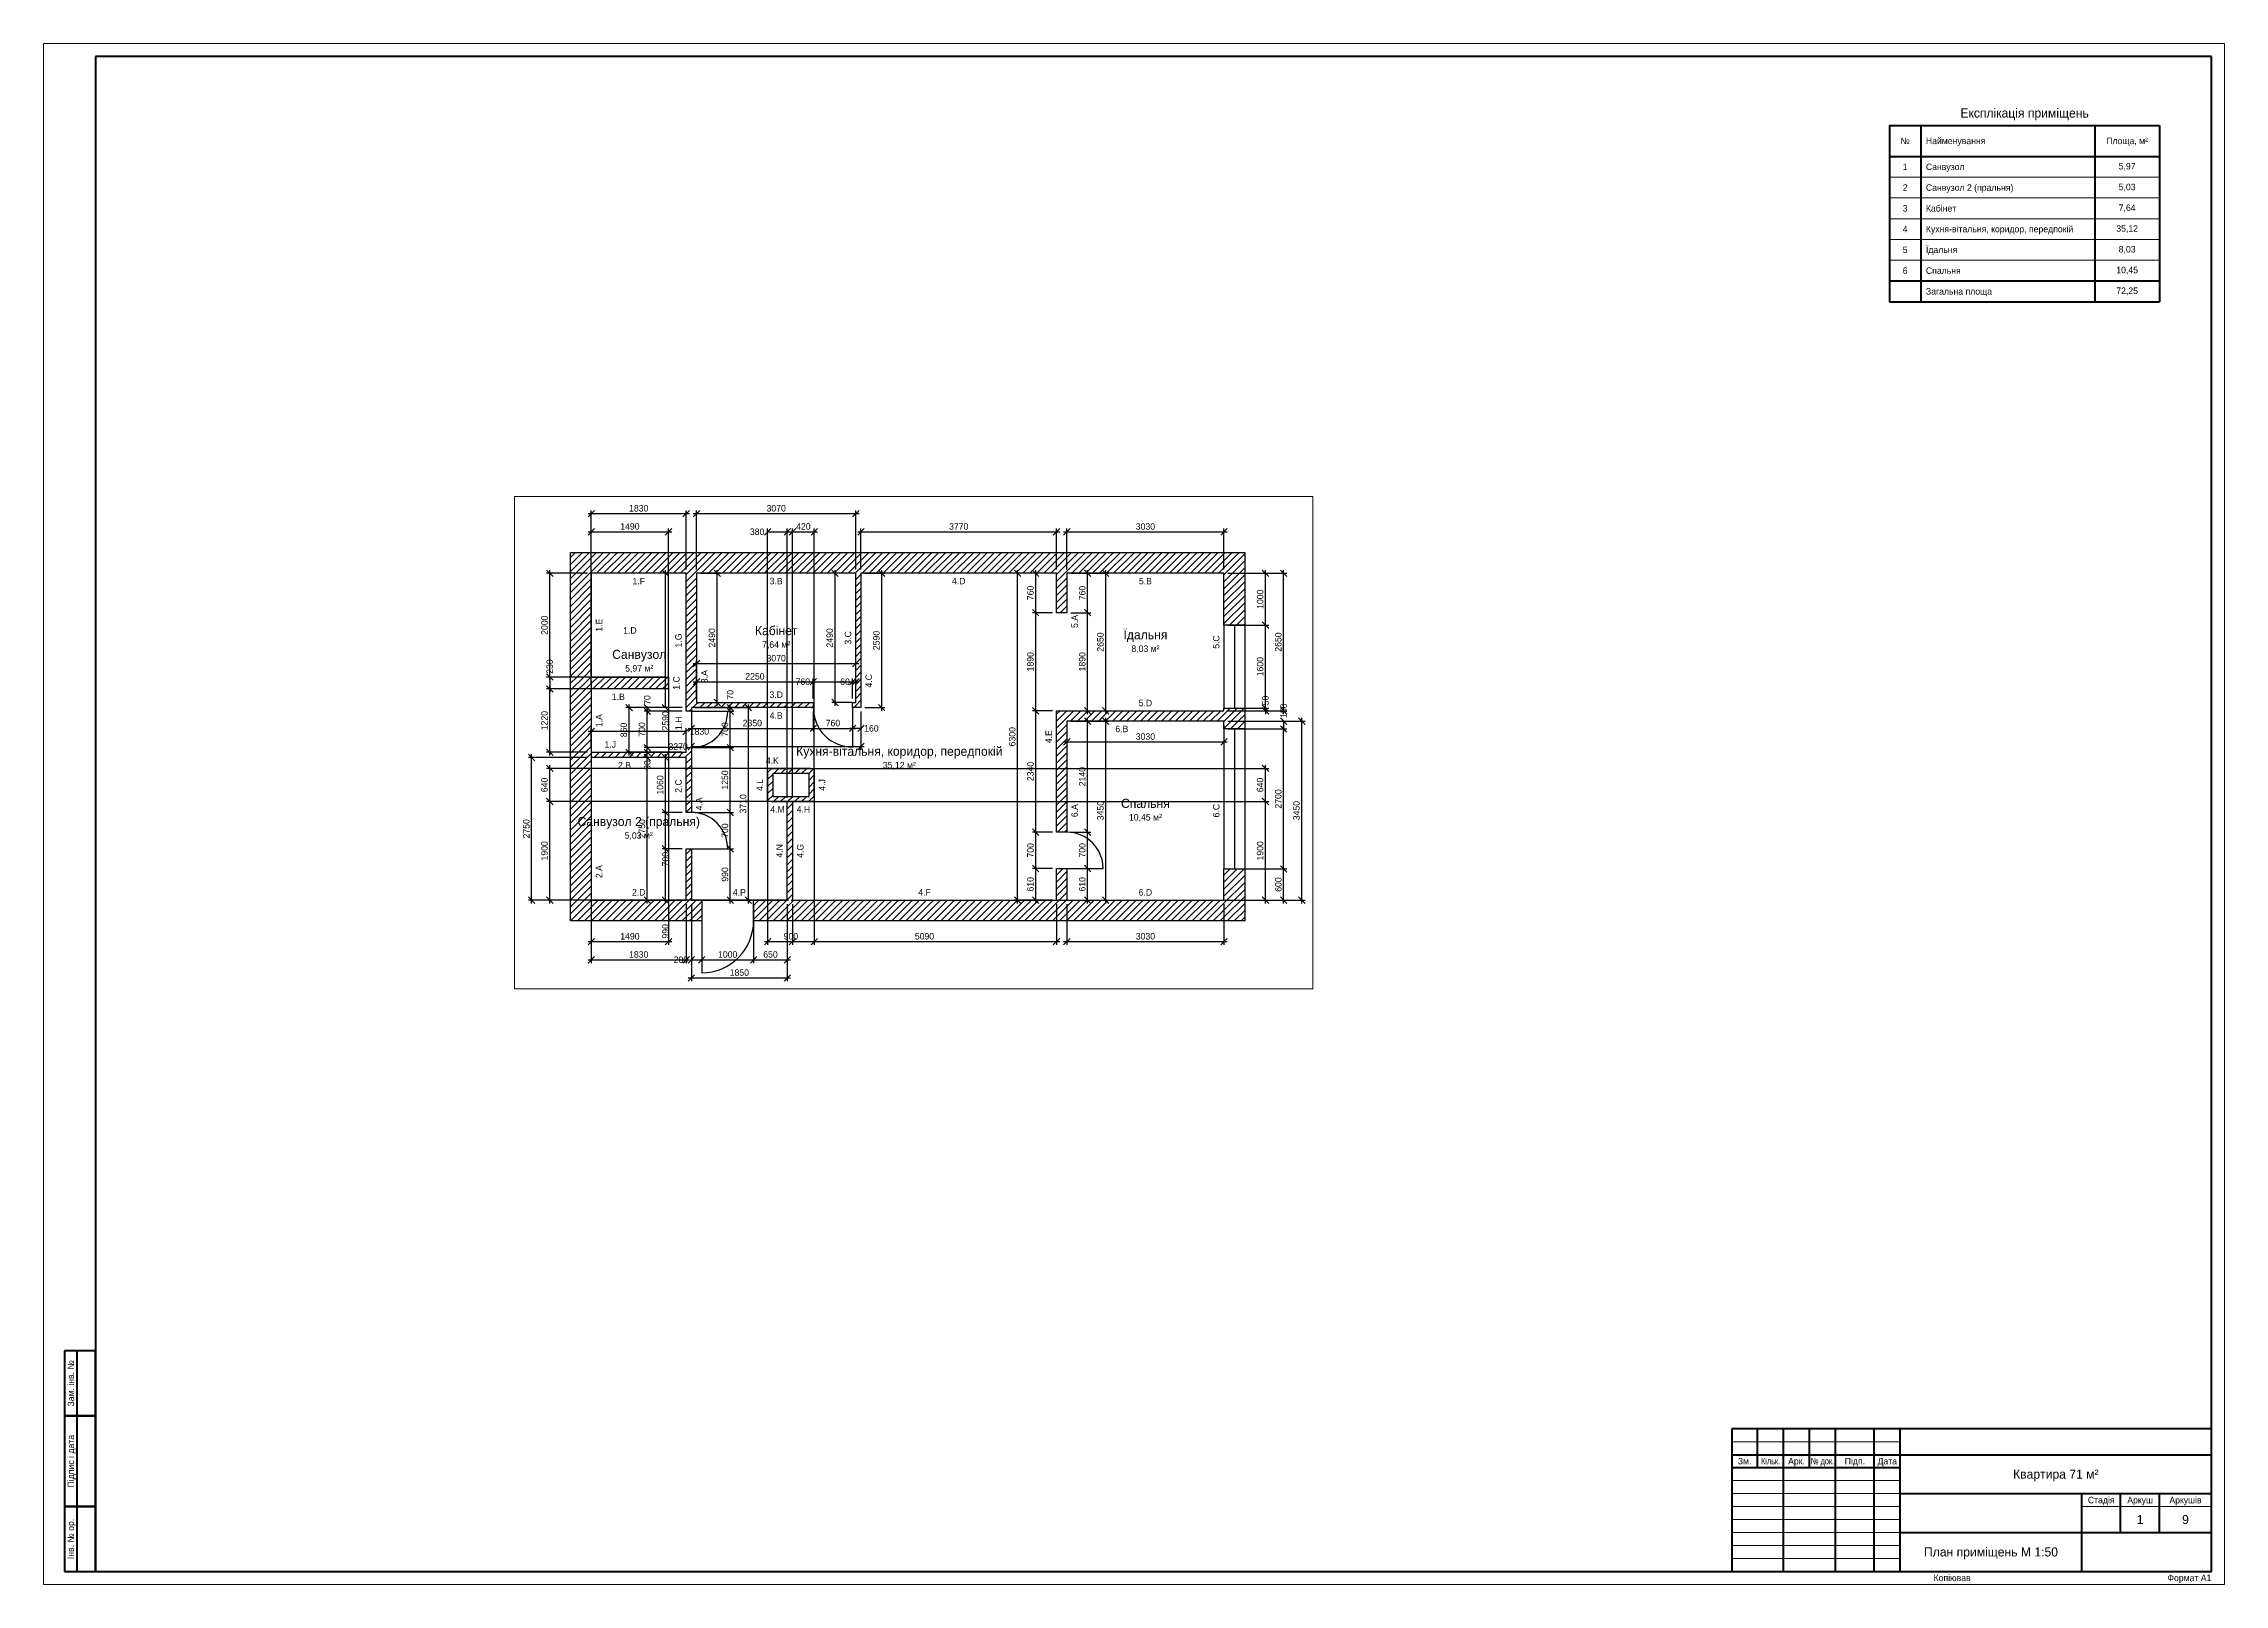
# Paper-space layout '01 План' of a CAD drawing. Header units: millimetres. Extents: x 0 to 841, y 0 to 594.
# The model-space entities are those that its viewports show. They can reach past a viewport. Long polylines and large blocks are cut down to what shows.
import ezdxf
from ezdxf.enums import TextEntityAlignment as Align

# ---------------------------------------------------------------- set-up
doc = ezdxf.new("R2010")
doc.units = ezdxf.units.MM
for name, color, linetype in [('A-DIMS', 2, 'Continuous'), ('A-DOOR', 3, 'Continuous'), ('A-SHEET', 7, 'Continuous'), ('A-TEXT', 7, 'Continuous'), ('A-WALL', 7, 'Continuous'), ('A-WIND', 4, 'Continuous')]:
    doc.layers.add(name, color=color, linetype=linetype)
doc.layers.add('A-VPORT', color=8, linetype='Continuous', plot=False)
doc.styles.add('PLEX_LIGHT', font='IBMPlexSans-Light.ttf')
doc.dimstyles.new('PLAN', dxfattribs={"dimscale": 50, "dimtxt": 2.5, "dimasz": 2.5, "dimexe": 1.25, "dimexo": 1.5, "dimgap": 0.8, "dimtad": 1, "dimdec": 0, "dimtxsty": 'PLEX_LIGHT', "dimtsz": 1.25, "dimcen": 2.5, "dimdle": 1.25, "dimclrd": 2, "dimclre": 2, "dimclrt": 2, "dimazin": 3, "dimtfac": 1, "dimtmove": 0, "dimatfit": 3})

# ---------------------------------------------------------------- blocks, each defined once
blk = doc.blocks.new('STAMP_F3')
at = {"lineweight": 50}
for p, q in [((185, 55), (0, 55)), ((0, 55), (0, 0)), ((10, 40), (10, 55)), ((20, 40), (20, 55)), ((30, 40), (30, 55)), ((40, 40), (40, 55)), ((55, 40), (55, 55)), ((65, 0), (65, 55)), ((185, 0), (185, 55)), ((0, 45), (65, 45)), ((65, 45), (185, 45)), ((0, 40), (65, 40)), ((20, 0), (20, 40)), ((40, 0), (40, 40)), ((55, 0), (55, 40)), ((65, 30), (185, 30)), ((135, 0), (135, 30)), ((150, 15), (150, 30)), ((165, 15), (165, 30)), ((65, 15), (185, 15)), ((0, 0), (185, 0))]:
    blk.add_line(p, q, dxfattribs=at)
at = {"lineweight": 18}
for p, q in [((0, 50), (65, 50)), ((0, 35), (65, 35)), ((0, 30), (65, 30)), ((0, 25), (65, 25)), ((0, 20), (65, 20)), ((135, 25), (185, 25)), ((0, 15), (65, 15)), ((0, 10), (65, 10)), ((0, 5), (65, 5))]:
    blk.add_line(p, q, dxfattribs=at)
at = {"style": 'PLEX_LIGHT'}
for s, p in [('Зм.', (5, 42.5)), ('Арк.', (25, 42.5)), ('Підп.', (47.5, 42.5)), ('Дата', (60, 42.5)), ('Стадія', (142.5, 27.5)), ('Аркуш', (157.5, 27.5)), ('Аркушів', (175, 27.5))]:
    blk.add_text(s, height=2.5, dxfattribs=at).set_placement(p, align=Align.MIDDLE_CENTER)
for s, width, p in [('Кільк.', 0.81045, (15, 42.5)), ('№ док.', 0.701948, (35, 42.5))]:
    blk.add_text(s, height=2.5, dxfattribs=dict(at, width=width)).set_placement(p, align=Align.MIDDLE_CENTER)
for tag, height, p in [('CODE', 5, (125, 50)), ('DATE1', 2.5, (60, 37.5)), ('DATE2', 2.5, (60, 32.5)), ('OBJECT_2', 3.5, (125, 31.9)), ('OBJECT', 3.5, (125, 37.5)), ('DATE3', 2.5, (60, 27.5)), ('DATE4', 2.5, (60, 22.5)), ('DATE5', 2.5, (60, 17.5)), ('BUILDING_2', 3.5, (100, 16.9)), ('BUILDING', 3.5, (100, 22.5)), ('STAGE', 3.5, (142.5, 20)), ('SHEET', 3.5, (157.5, 20)), ('SHEETS', 3.5, (175, 20)), ('DATE6', 2.5, (60, 12.5)), ('DATE7', 2.5, (60, 7.5)), ('IMAGE', 3.5, (100, 7.5)), ('ORG', 2.5, (160, 7.5)), ('DATE8', 2.5, (60, 2.5)), ('IMAGE_2', 3.5, (100, 1.9)), ('ORG_2', 2.5, (160, 3.5))]:
    blk.add_attdef(tag, text='', height=height, dxfattribs=at).set_placement(p, align=Align.MIDDLE_CENTER)
for tag, p in [('ROLE1', (1, 37.5)), ('ROLE2', (1, 32.5)), ('NAME1', (21, 37.5)), ('NAME2', (21, 32.5)), ('ROLE3', (1, 27.5)), ('NAME3', (21, 27.5)), ('ROLE4', (1, 22.5)), ('ROLE5', (1, 17.5)), ('NAME4', (21, 22.5)), ('NAME5', (21, 17.5)), ('ROLE6', (1, 12.5)), ('ROLE7', (1, 7.5)), ('NAME6', (21, 12.5)), ('NAME7', (21, 7.5)), ('ROLE8', (1, 2.5)), ('NAME8', (21, 2.5))]:
    blk.add_attdef(tag, text='', height=2.5, dxfattribs=at).set_placement(p, align=Align.MIDDLE_LEFT)

msp = doc.modelspace()

# ---------------------------------------------------------------- hatches: boundary and pattern name
at = {"layer": 'A-WALL'}
h = msp.add_hatch(dxfattribs=at)
h.set_pattern_fill('ANSI31', scale=30)
h.paths.add_polyline_path([(0, 6700), (0, 6300), (0, 4300), (-400, 4300), (-400, 6700)])
h = msp.add_hatch(dxfattribs=at)
h.set_pattern_fill('ANSI31', scale=30)
h.paths.add_polyline_path([(2030, 6300), (1830, 6300), (0, 6300), (0, 6700), (1830, 6700), (2030, 6700)])
h = msp.add_hatch(dxfattribs=at)
h.set_pattern_fill('ANSI31', scale=30)
h.paths.add_polyline_path([(5200, 6700), (5200, 6300), (5100, 6300), (2030, 6300), (2030, 6700), (5100, 6700)])
h = msp.add_hatch(dxfattribs=at)
h.set_pattern_fill('ANSI31', scale=30)
h.paths.add_polyline_path([(9170, 6700), (9170, 6300), (8970, 6300), (5200, 6300), (5200, 6700), (8970, 6700)])
h = msp.add_hatch(dxfattribs=at)
h.set_pattern_fill('ANSI31', scale=30)
h.paths.add_polyline_path([(12600, 6300), (12200, 6300), (9170, 6300), (9170, 6700), (12600, 6700)])
h = msp.add_hatch(dxfattribs=at)
h.set_pattern_fill('ANSI31', scale=30)
h.paths.add_polyline_path([(2030, 3710), (1930, 3710), (1830, 3710), (1830, 3810), (1830, 6300), (2030, 6300), (2030, 3810)])
h = msp.add_hatch(dxfattribs=at)
h.set_pattern_fill('ANSI31', scale=30)
h.paths.add_polyline_path([(5100, 3710), (5100, 3810), (5100, 6300), (5200, 6300), (5200, 3710)])
h = msp.add_hatch(dxfattribs=at)
h.set_pattern_fill('ANSI31', scale=30)
h.paths.add_polyline_path([(8970, 5540), (8970, 6300), (9170, 6300), (9170, 5540)])
h = msp.add_hatch(dxfattribs=at)
h.set_pattern_fill('ANSI31', scale=30)
h.paths.add_polyline_path([(12200, 6300), (12600, 6300), (12600, 5300), (12200, 5300)])
h = msp.add_hatch(dxfattribs=at)
h.set_pattern_fill('ANSI31', scale=30)
h.paths.add_polyline_path([(-400, 4300), (0, 4300), (0, 4070), (0, 2850), (0, 2750), (-400, 2750), (-400, 2850), (-400, 4070)])
h = msp.add_hatch(dxfattribs=at)
h.set_pattern_fill('ANSI31', scale=30)
h.paths.add_polyline_path([(1490, 4300), (1490, 4070), (1390, 4070), (0, 4070), (0, 4300), (1390, 4300)])
h = msp.add_hatch(dxfattribs=at)
h.set_pattern_fill('ANSI31', scale=30)
h.paths.add_polyline_path([(4280, 3810), (4280, 3710), (2030, 3710), (2030, 3810)])
h = msp.add_hatch(dxfattribs=at)
h.set_pattern_fill('ANSI31', scale=30)
h.paths.add_polyline_path([(5100, 3810), (5100, 3710), (5040, 3710), (5040, 3810)])
h = msp.add_hatch(dxfattribs=at)
h.set_pattern_fill('ANSI31', scale=30)
h.paths.add_polyline_path([(1830, 3710), (1930, 3710), (1930, 3640), (1830, 3640)])
h = msp.add_hatch(dxfattribs=at)
h.set_pattern_fill('ANSI31', scale=30)
h.paths.add_polyline_path([(8970, 1310), (8970, 3450), (8970, 3650), (9170, 3650), (9170, 3450), (9170, 1310)])
h = msp.add_hatch(dxfattribs=at)
h.set_pattern_fill('ANSI31', scale=30)
h.paths.add_polyline_path([(12200, 3650), (12200, 3450), (9170, 3450), (9170, 3650)])
h = msp.add_hatch(dxfattribs=at)
h.set_pattern_fill('ANSI31', scale=30)
h.paths.add_polyline_path([(12200, 3450), (12200, 3650), (12200, 3700), (12600, 3700), (12600, 3650), (12600, 3450)])
h = msp.add_hatch(dxfattribs=at)
h.set_pattern_fill('ANSI31', scale=30)
h.paths.add_polyline_path([(12200, 3300), (12200, 3450), (12600, 3450), (12600, 3300)])
h = msp.add_hatch(dxfattribs=at)
h.set_pattern_fill('ANSI31', scale=30)
h.paths.add_polyline_path([(0, 0), (0, -400), (-400, -400), (-400, 2750), (0, 2750)])
h = msp.add_hatch(dxfattribs=at)
h.set_pattern_fill('ANSI31', scale=30)
h.paths.add_polyline_path([(1830, 2850), (1830, 2750), (0, 2750), (0, 2850)])
h = msp.add_hatch(dxfattribs=at)
h.set_pattern_fill('ANSI31', scale=30)
h.paths.add_polyline_path([(1830, 2750), (1830, 2850), (1830, 2940), (1930, 2940), (1930, 2850), (1930, 2750)])
h = msp.add_hatch(dxfattribs=at)
h.set_pattern_fill('ANSI31', scale=30)
h.paths.add_polyline_path([(1830, 1690), (1830, 2750), (1930, 2750), (1930, 1690)])
h = msp.add_hatch(dxfattribs=at)
h.set_pattern_fill('ANSI31', scale=30)
h.paths.add_polyline_path([(3400, 2440), (3400, 2540), (4200, 2540), (4200, 2440), (3500, 2440)])
h = msp.add_hatch(dxfattribs=at)
h.set_pattern_fill('ANSI31', scale=30)
h.paths.add_polyline_path([(4200, 2540), (4300, 2540), (4300, 2000), (4200, 2000), (4200, 2440)])
h = msp.add_hatch(dxfattribs=at)
h.set_pattern_fill('ANSI31', scale=30)
h.paths.add_polyline_path([(3500, 1900), (3400, 1900), (3400, 2440), (3500, 2440), (3500, 2000)])
h = msp.add_hatch(dxfattribs=at)
h.set_pattern_fill('ANSI31', scale=30)
h.paths.add_polyline_path([(3500, 1900), (3500, 2000), (3780, 2000), (3780, 1900)])
h = msp.add_hatch(dxfattribs=at)
h.set_pattern_fill('ANSI31', scale=30)
h.paths.add_polyline_path([(3780, 2000), (3880, 2000), (3880, 1900), (3880, 0), (3780, 0), (3780, 1900)])
h = msp.add_hatch(dxfattribs=at)
h.set_pattern_fill('ANSI31', scale=30)
h.paths.add_polyline_path([(4300, 2000), (4300, 1900), (3880, 1900), (3880, 2000), (4200, 2000)])
h = msp.add_hatch(dxfattribs=at)
h.set_pattern_fill('ANSI31', scale=30)
h.paths.add_polyline_path([(1830, -400), (1830, 0), (1830, 990), (1930, 990), (1930, 0), (1930, -400)])
h = msp.add_hatch(dxfattribs=at)
h.set_pattern_fill('ANSI31', scale=30)
h.paths.add_polyline_path([(8970, -400), (8970, 0), (8970, 610), (9170, 610), (9170, 0), (9170, -400)])
h = msp.add_hatch(dxfattribs=at)
h.set_pattern_fill('ANSI31', scale=30)
h.paths.add_polyline_path([(12200, 0), (12200, 600), (12600, 600), (12600, -400), (12200, -400)])
h = msp.add_hatch(dxfattribs=at)
h.set_pattern_fill('ANSI31', scale=30)
h.paths.add_polyline_path([(1830, 0), (1830, -400), (0, -400), (0, 0)])
h = msp.add_hatch(dxfattribs=at)
h.set_pattern_fill('ANSI31', scale=30)
h.paths.add_polyline_path([(2130, 0), (2130, -400), (1930, -400), (1930, 0)])
h = msp.add_hatch(dxfattribs=at)
h.set_pattern_fill('ANSI31', scale=30)
h.paths.add_polyline_path([(3130, 0), (3780, 0), (3780, -400), (3130, -400)])
h = msp.add_hatch(dxfattribs=at)
h.set_pattern_fill('ANSI31', scale=30)
h.paths.add_polyline_path([(3780, -400), (3780, 0), (3880, 0), (8970, 0), (8970, -400), (3880, -400)])
h = msp.add_hatch(dxfattribs=at)
h.set_pattern_fill('ANSI31', scale=30)
h.paths.add_polyline_path([(12200, 0), (12200, -400), (9170, -400), (9170, 0)])

# ---------------------------------------------------------------- linework, layer by layer
at = {"layer": 'A-DOOR'}
for p, q in [((1930, 3640), (2630, 3640)), ((5040, 3710), (5040, 2950)), ((1930, 990), (2630, 990)), ((9170, 610), (9870, 610)), ((2130, -400), (2130, -1400))]:
    msp.add_line(p, q, dxfattribs=at)
for centre, radius, start, end in [((1930, 3640), 700, -90, 0), ((5040, 3710), 760, 180, -90), ((1930, 990), 700, 0, 90), ((9170, 610), 700, 0, 90), ((2130, -400), 1000, -90, 0)]:
    msp.add_arc(centre, radius, start, end, dxfattribs=at)
at = {"layer": 'A-WALL'}
for p, q in [((-400, 4300), (-400, 6700)), ((-400, 6700), (2030, 6700)), ((2030, 6700), (5200, 6700)), ((5200, 6700), (9170, 6700)), ((9170, 6700), (12600, 6700)), ((12600, 6700), (12600, 5300)), ((0, 6300), (0, 4300)), ((1830, 6300), (0, 6300)), ((1830, 3710), (1830, 6300)), ((5100, 6300), (2030, 6300)), ((2030, 6300), (2030, 3810)), ((5100, 3810), (5100, 6300)), ((8970, 6300), (5200, 6300)), ((5200, 6300), (5200, 3710)), ((8970, 5540), (8970, 6300)), ((12200, 6300), (9170, 6300)), ((9170, 6300), (9170, 5540)), ((12200, 5300), (12200, 6300)), ((9170, 5540), (8970, 5540)), ((12600, 5300), (12200, 5300)), ((-400, 2750), (-400, 4300)), ((0, 4300), (1490, 4300)), ((1490, 4300), (1490, 4070)), ((0, 4070), (0, 2850)), ((1490, 4070), (0, 4070)), ((2030, 3810), (4280, 3810)), ((4280, 3810), (4280, 3710)), ((5040, 3710), (5040, 3810)), ((5040, 3810), (5100, 3810)), ((1830, 3640), (1830, 3710)), ((1930, 3640), (1830, 3640)), ((4280, 3710), (1930, 3710)), ((1930, 3710), (1930, 3640)), ((5200, 3710), (5040, 3710)), ((8970, 1310), (8970, 3650)), ((8970, 3650), (9170, 3650)), ((9170, 3650), (12200, 3650)), ((9170, 3450), (9170, 1310)), ((12200, 3450), (9170, 3450)), ((12200, 3650), (12200, 3700)), ((12200, 3700), (12600, 3700)), ((12200, 3300), (12200, 3450)), ((12600, 3700), (12600, 3450)), ((12600, 3450), (12600, 3300)), ((12600, 3300), (12200, 3300)), ((-400, -400), (-400, 2750)), ((0, 2850), (1830, 2850)), ((1830, 2750), (0, 2750)), ((0, 2750), (0, 0)), ((1830, 2850), (1830, 2940)), ((1830, 2940), (1930, 2940)), ((1830, 1690), (1830, 2750)), ((1930, 2940), (1930, 2750)), ((1930, 2750), (1930, 1690)), ((3400, 1900), (3400, 2540)), ((3400, 2540), (4300, 2540)), ((4300, 2540), (4300, 1900)), ((3500, 2440), (3500, 2000)), ((4200, 2440), (3500, 2440)), ((4200, 2000), (4200, 2440)), ((1930, 1690), (1830, 1690)), ((3780, 1900), (3400, 1900)), ((3500, 2000), (3780, 2000)), ((3780, 2000), (3880, 2000)), ((3780, 0), (3780, 1900)), ((3880, 2000), (4200, 2000)), ((4300, 1900), (3880, 1900)), ((3880, 1900), (3880, 0)), ((9170, 1310), (8970, 1310)), ((1830, 0), (1830, 990)), ((1830, 990), (1930, 990)), ((1930, 990), (1930, 0)), ((8970, 0), (8970, 610)), ((8970, 610), (9170, 610)), ((9170, 610), (9170, 0)), ((12200, 0), (12200, 600)), ((12200, 600), (12600, 600)), ((12600, 600), (12600, -400)), ((0, 0), (1830, 0)), ((1930, 0), (2130, 0)), ((2130, 0), (2130, -400)), ((3130, -400), (3130, 0)), ((3130, 0), (3780, 0)), ((3880, 0), (8970, 0)), ((9170, 0), (12200, 0)), ((1830, -400), (-400, -400)), ((1930, -400), (1830, -400)), ((2130, -400), (1930, -400)), ((3780, -400), (3130, -400)), ((8970, -400), (3780, -400)), ((9170, -400), (8970, -400)), ((12600, -400), (9170, -400))]:
    msp.add_line(p, q, dxfattribs=at)
at = {"layer": 'A-WIND'}
for p, q in [((12200, 5300), (12200, 3700)), ((12400, 5300), (12400, 3700)), ((12600, 5300), (12600, 3700)), ((12200, 3300), (12200, 600)), ((12400, 3300), (12400, 600)), ((12600, 3300), (12600, 600))]:
    msp.add_line(p, q, dxfattribs=at)

# ---------------------------------------------------------------- texts
at = {"layer": 'A-TEXT', "style": 'PLEX_LIGHT'}
for s, height, p in [('1.F', 125, (915, 6150)), ('3.B', 125, (3565, 6150)), ('4.D', 125, (7085, 6150)), ('5.B', 125, (10685, 6150)), ('1.D', 125, (745, 5200)), ('Кабінет', 175, (3565, 5195)), ('Їдальня', 175, (10685, 5115)), ('Санвузол', 175, (924.8, 4737.4)), ('1.B', 125, (521.5, 3920)), ('3.D', 125, (3565, 3960)), ('5.D', 125, (10685, 3800)), ('4.B', 125, (3565, 3560)), ('6.B', 125, (10230.5, 3300)), ('1.J', 125, (366, 3000)), ('Кухня-вітальня, коридор, передпокій', 175, (5939.6, 2869.8)), ('2.B', 125, (640.5, 2600)), ('4.K', 125, (3490, 2690)), ('4.M', 125, (3590, 1750)), ('4.H', 125, (4090, 1750)), ('Спальня', 175, (10685, 1865)), ('Санвузол 2 (пральня)', 175, (915, 1515)), ('2.D', 125, (915, 150)), ('4.P', 125, (2855, 150)), ('4.F', 125, (6425, 150)), ('6.D', 125, (10685, 150))]:
    msp.add_text(s, height=height, dxfattribs=at).set_placement(p, align=Align.MIDDLE_CENTER)
for s, p in [('5.A', (9320, 5372.5)), ('1.E', (150, 5300)), ('1.G', (1680, 5005)), ('3.C', (4950, 5055)), ('5.C', (12050, 4975)), ('1.C', (1640, 4185)), ('3.A', (2180, 4308)), ('4.C', (5350, 4228)), ('1.A', (150, 3460)), ('1.H', (1680, 3409)), ('4.E', (8820, 3150)), ('2.C', (1680, 2200)), ('4.L', (3250, 2220)), ('4.J', (4450, 2220)), ('4.A', (2080, 1855)), ('6.A', (9320, 1725)), ('6.C', (12050, 1725)), ('4.N', (3630, 950)), ('4.G', (4030, 950)), ('2.A', (150, 550))]:
    msp.add_text(s, height=125, rotation=90, dxfattribs=at).set_placement(p, align=Align.MIDDLE_CENTER)
at = {"layer": 'A-TEXT', "char_height": 125, "attachment_point": 5, "style": 'PLEX_LIGHT'}
for s, insert in [('7,64 м²', (3565, 4915)), ('8,03 м²', (10685, 4835)), ('5,97 м²', (924.8, 4457.4)), ('35,12 м²', (5939.6, 2589.8)), ('5,03 м²', (915, 1235)), ('10,45 м²', (10685, 1585))]:
    msp.add_mtext(s, dxfattribs=dict(at, insert=insert))

# ---------------------------------------------------------------- dimensions: what is measured, and where the dimension line sits
at = {"layer": 'A-DIMS'}
for base, p1, p2 in [((0, 7450), (0, 6300), (1830, 6300)), ((2030, 7450), (2030, 6300), (5100, 6300)), ((0, 7100), (0, 4070), (1490, 4070)), ((3880, 7100), (3880, 1900), (4300, 1900)), ((5200, 7100), (5200, 6300), (8970, 6300)), ((9170, 7100), (9170, 6300), (12200, 6300)), ((2030, 4560), (2030, 3810), (5100, 3810)), ((0, -800), (0, 4300), (1490, 4300)), ((2030, 4210), (2030, 3810), (4280, 3810)), ((1930, 3310), (1930, 3710), (4280, 3710)), ((4280, 3310), (4280, 3710), (5040, 3710)), ((9170, 3050), (9170, 3450), (12200, 3450)), ((3400, -800), (3400, 2540), (4300, 2540)), ((0, -1150), (0, 0), (1830, 0)), ((1930, -1500), (1930, 0), (3780, 0)), ((2130, -1150), (2130, 0), (3130, 0)), ((3130, -1150), (3130, 0), (3780, 0)), ((3880, -800), (3880, 0), (8970, 0)), ((9170, -800), (9170, 0), (12200, 0))]:
    msp.add_linear_dim(base=base, p1=p1, p2=p2, dimstyle='PLAN', dxfattribs=at).render()
for base, p1, p2, location in [((3400, 7100), (3400, 1900), (3780, 1900), (3198.8, 7100)), ((4280, 4210), (4280, 3810), (5040, 3810), (4078.8, 4210)), ((5040, 4210), (5040, 3810), (5100, 3810), (4892.6, 4210)), ((1930, 2960), (1930, 3710), (5200, 3710), (1675.1, 2960)), ((5040, 3310), (5040, 3710), (5200, 3710), (5401.2, 3310)), ((0, 3250), (0, 2850), (1830, 2850), (2084.9, 3250)), ((1930, -1150), (1930, 0), (2130, 0), (1728.8, -1150))]:
    msp.add_linear_dim(base=base, p1=p1, p2=p2, location=location, dimstyle='PLAN', override={"dimtmove": 2}, dxfattribs=at).render()
for base, p1, p2 in [((-800, 4300), (0, 4300), (0, 6300)), ((2430, 3810), (2030, 3810), (2030, 6300)), ((4700, 3810), (5100, 3810), (5100, 6300)), ((5600, 3710), (5200, 3710), (5200, 6300)), ((8220, 0), (8970, 0), (8970, 6300)), ((8570, 5540), (8970, 5540), (8970, 6300)), ((9570, 5540), (9170, 5540), (9170, 6300)), ((9920, 3650), (9170, 3650), (9170, 6300)), ((13000, 5300), (12200, 5300), (12200, 6300)), ((13350, 3650), (12200, 3650), (12200, 6300)), ((8570, 3650), (8970, 3650), (8970, 5540)), ((9570, 3650), (9170, 3650), (9170, 5540)), ((13000, 3700), (12200, 3700), (12200, 5300)), ((-800, 2850), (0, 2850), (0, 4070)), ((730, 2850), (1830, 2850), (1830, 3710)), ((1080, 2940), (1830, 2940), (1830, 3640)), ((3030, 0), (1930, 0), (1930, 3710)), ((2680, 2940), (1930, 2940), (1930, 3640)), ((8570, 1310), (8970, 1310), (8970, 3650)), ((9570, 1310), (9170, 1310), (9170, 3450)), ((9920, 0), (9170, 0), (9170, 3450)), ((13700, 0), (12200, 0), (12200, 3450)), ((2680, 1690), (1930, 1690), (1930, 2940)), ((13350, 600), (12200, 600), (12200, 3300)), ((-1150, 0), (0, 0), (0, 2750)), ((-800, 1900), (4300, 1900), (4300, 2540)), ((1080, 0), (1830, 0), (1830, 2750)), ((1430, 1690), (1830, 1690), (1830, 2750)), ((13000, 1900), (3400, 1900), (3400, 2540)), ((-800, 0), (3880, 0), (3880, 1900)), ((2680, 990), (1930, 990), (1930, 1690)), ((13000, 0), (3780, 0), (3780, 1900)), ((8570, 610), (8970, 610), (8970, 1310)), ((9570, 610), (9170, 610), (9170, 1310)), ((2680, 0), (1930, 0), (1930, 990)), ((8570, 0), (8970, 0), (8970, 610)), ((9570, 0), (9170, 0), (9170, 610)), ((13350, 0), (12200, 0), (12200, 600))]:
    msp.add_linear_dim(base=base, p1=p1, p2=p2, angle=90, dimstyle='PLAN', dxfattribs=at).render()
for base, p1, p2, location in [((1430, 3710), (1830, 3710), (1830, 6300), (1430, 3455.1)), ((-800, 4070), (1490, 4070), (1490, 4300), (-800, 4501.2)), ((1080, 3640), (1830, 3640), (1830, 3710), (1080, 3857.4)), ((2680, 3640), (1930, 3640), (1930, 3710), (2680, 3957.4)), ((13000, 3650), (12200, 3650), (12200, 3700), (13000, 3847.4)), ((13350, 3300), (12200, 3300), (12200, 3450), (13350, 3651.2)), ((1080, 2850), (1830, 2850), (1830, 2940), (1080, 2602.6)), ((1430, 990), (1830, 990), (1830, 1690), (1430, 788.8)), ((1430, 0), (1830, 0), (1830, 990), (1430, -601.2))]:
    msp.add_linear_dim(base=base, p1=p1, p2=p2, angle=90, location=location, dimstyle='PLAN', override={"dimtmove": 2}, dxfattribs=at).render()

psp = doc.layouts.new('01 План')

# ---------------------------------------------------------------- linework, layer by layer
at = {"layer": 'A-SHEET', "lineweight": 18}
for p, q in [((841, 594), (0, 594)), ((0, 594), (0, 0)), ((841, 0), (841, 594)), ((711.89, 542.5), (816, 542.5)), ((711.89, 534.5), (816, 534.5)), ((711.89, 526.5), (816, 526.5)), ((711.89, 518.5), (816, 518.5)), ((711.89, 510.5), (816, 510.5)), ((0, 0), (841, 0))]:
    psp.add_line(p, q, dxfattribs=at)
at = {"layer": 'A-SHEET', "lineweight": 50}
for p, q in [((836, 589), (20, 589)), ((20, 589), (20, 5)), ((836, 5), (836, 589)), ((711.89, 562.5), (816, 562.5)), ((711.89, 562.5), (711.89, 494.5)), ((723.89, 562.5), (723.89, 494.5)), ((791, 562.5), (791, 494.5)), ((816, 562.5), (816, 494.5)), ((711.89, 550.5), (816, 550.5)), ((711.89, 502.5), (816, 502.5)), ((711.89, 494.5), (816, 494.5)), ((20, 90), (8, 90)), ((8, 90), (8, 65)), ((13, 65), (13, 90)), ((20, 65), (20, 90)), ((20, 65), (8, 65)), ((8, 65), (8, 30)), ((8, 65), (20, 65)), ((13, 30), (13, 65)), ((20, 30), (20, 65)), ((20, 30), (8, 30)), ((8, 30), (8, 5)), ((8, 30), (20, 30)), ((13, 5), (13, 30)), ((20, 5), (20, 30)), ((8, 5), (20, 5)), ((20, 5), (836, 5))]:
    psp.add_line(p, q, dxfattribs=at)

# ---------------------------------------------------------------- block references
at = {"layer": 'A-SHEET'}
psp.add_blockref('STAMP_F3', (651, 5), dxfattribs=at).add_auto_attribs({'OBJECT': 'Квартира 71 м²', 'IMAGE': 'План приміщень М 1:50', 'SHEET': '1', 'SHEETS': '9'})

# ---------------------------------------------------------------- texts
at = {"layer": 'A-SHEET', "style": 'PLEX_LIGHT'}
for s, p in [('Зам. інв. №', (10.5, 77.5)), ('Підпис і дата', (10.5, 47.5)), ('Інв. № ор.', (10.5, 17.5))]:
    psp.add_text(s, height=2.5, rotation=90, dxfattribs=at).set_placement(p, align=Align.MIDDLE_CENTER)
psp.add_text('Копіював', height=2.5, dxfattribs=at).set_placement((736, 2.5), align=Align.MIDDLE_CENTER)
psp.add_text('Формат A1', height=2.5, dxfattribs=at).set_placement((836, 2.5), align=Align.MIDDLE_RIGHT)
at = {"layer": 'A-TEXT', "style": 'PLEX_LIGHT'}
for s, height, p in [('Експлікація приміщень', 3.5, (763.95, 567.25)), ('№', 2.5, (717.89, 556.5)), ('Площа, м²', 2.5, (803.5, 556.5)), ('1', 2.5, (717.89, 546.5)), ('2', 2.5, (717.89, 538.5)), ('3', 2.5, (717.89, 530.5)), ('4', 2.5, (717.89, 522.5)), ('5', 2.5, (717.89, 514.5)), ('6', 2.5, (717.89, 506.5))]:
    psp.add_text(s, height=height, dxfattribs=at).set_placement(p, align=Align.MIDDLE_CENTER)
for s, p in [('Найменування', (725.89, 556.5)), ('Санвузол', (725.89, 546.5)), ('Санвузол 2 (пральня)', (725.89, 538.5)), ('Кабінет', (725.89, 530.5)), ('Кухня-вітальня, коридор, передпокій', (725.89, 522.5)), ('Їдальня', (725.89, 514.5)), ('Спальня', (725.89, 506.5)), ('Загальна площа', (725.89, 498.5))]:
    psp.add_text(s, height=2.5, dxfattribs=at).set_placement(p, align=Align.MIDDLE_LEFT)
at = {"layer": 'A-TEXT', "char_height": 2.5, "attachment_point": 5, "style": 'PLEX_LIGHT'}
for s, insert in [('5,97', (803.5, 546.5)), ('5,03', (803.5, 538.5)), ('7,64', (803.5, 530.5)), ('35,12', (803.5, 522.5)), ('8,03', (803.5, 514.5)), ('10,45', (803.5, 506.5)), ('72,25', (803.5, 498.5))]:
    psp.add_mtext(s, dxfattribs=dict(at, insert=insert))

# ---------------------------------------------------------------- viewports
at = {"layer": 'A-VPORT'}
psp.add_viewport(center=(335.5, 324.5), size=(307.91, 189.9082), view_center_point=(6214.8, 3035.2), view_height=9495.4083, dxfattribs=at)

doc.saveas('drawing.dxf')
